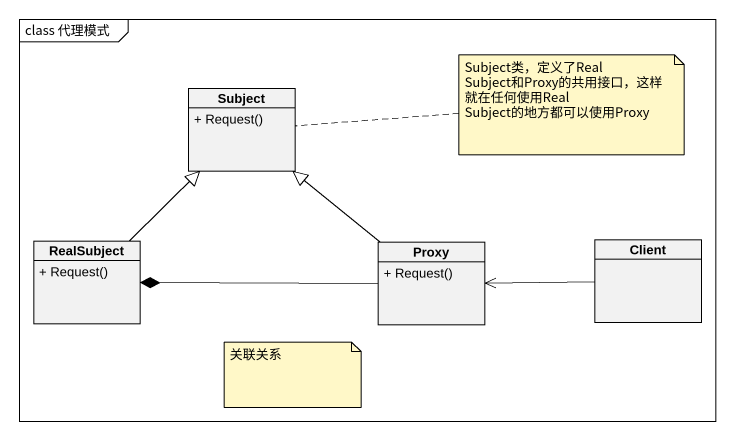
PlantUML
@startuml
mainframe class 代理模式
hide circle
hide empty members
skinparam classAttributeIconSize 0
class Subject {
  + Request()
}
class RealSubject {
  + Request()
}
class Proxy {
  + Request()
}
class Client
RealSubject -up-|> Subject
Proxy -up-|> Subject
Proxy -left-* RealSubject
Client -left-> Proxy
note right of Subject : Subject类，定义了RealSubject和Proxy的共用接口，这样就在任何使用RealSubject的地方都可以使用Proxy
note as N2
  关联关系
end note
@enduml
